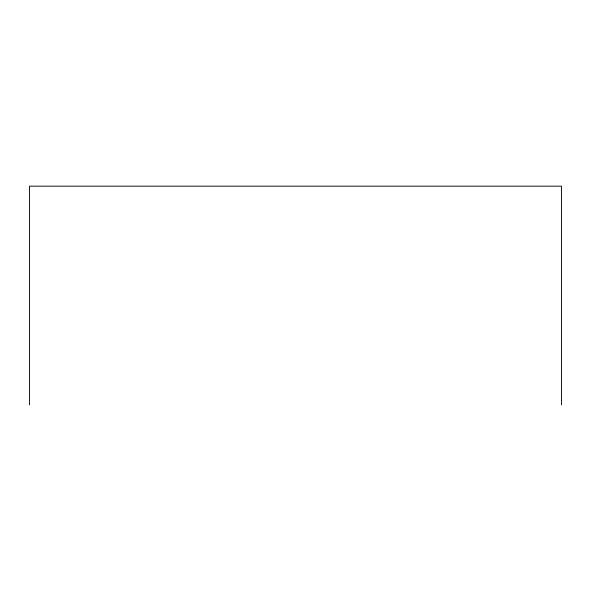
<?xml version="1.0" encoding="UTF-8"?>
<svg xmlns="http://www.w3.org/2000/svg" width="591" height="591" viewBox="0 0 591 591"><rect width="100%" height="100%" fill="white"/><g stroke="black" fill="none" stroke-linecap="round" stroke-linejoin="round"><path stroke-width="0.89" d="M561.45 404.835L561.45 186.165L29.55 186.165L29.55 404.835"/></g></svg>
